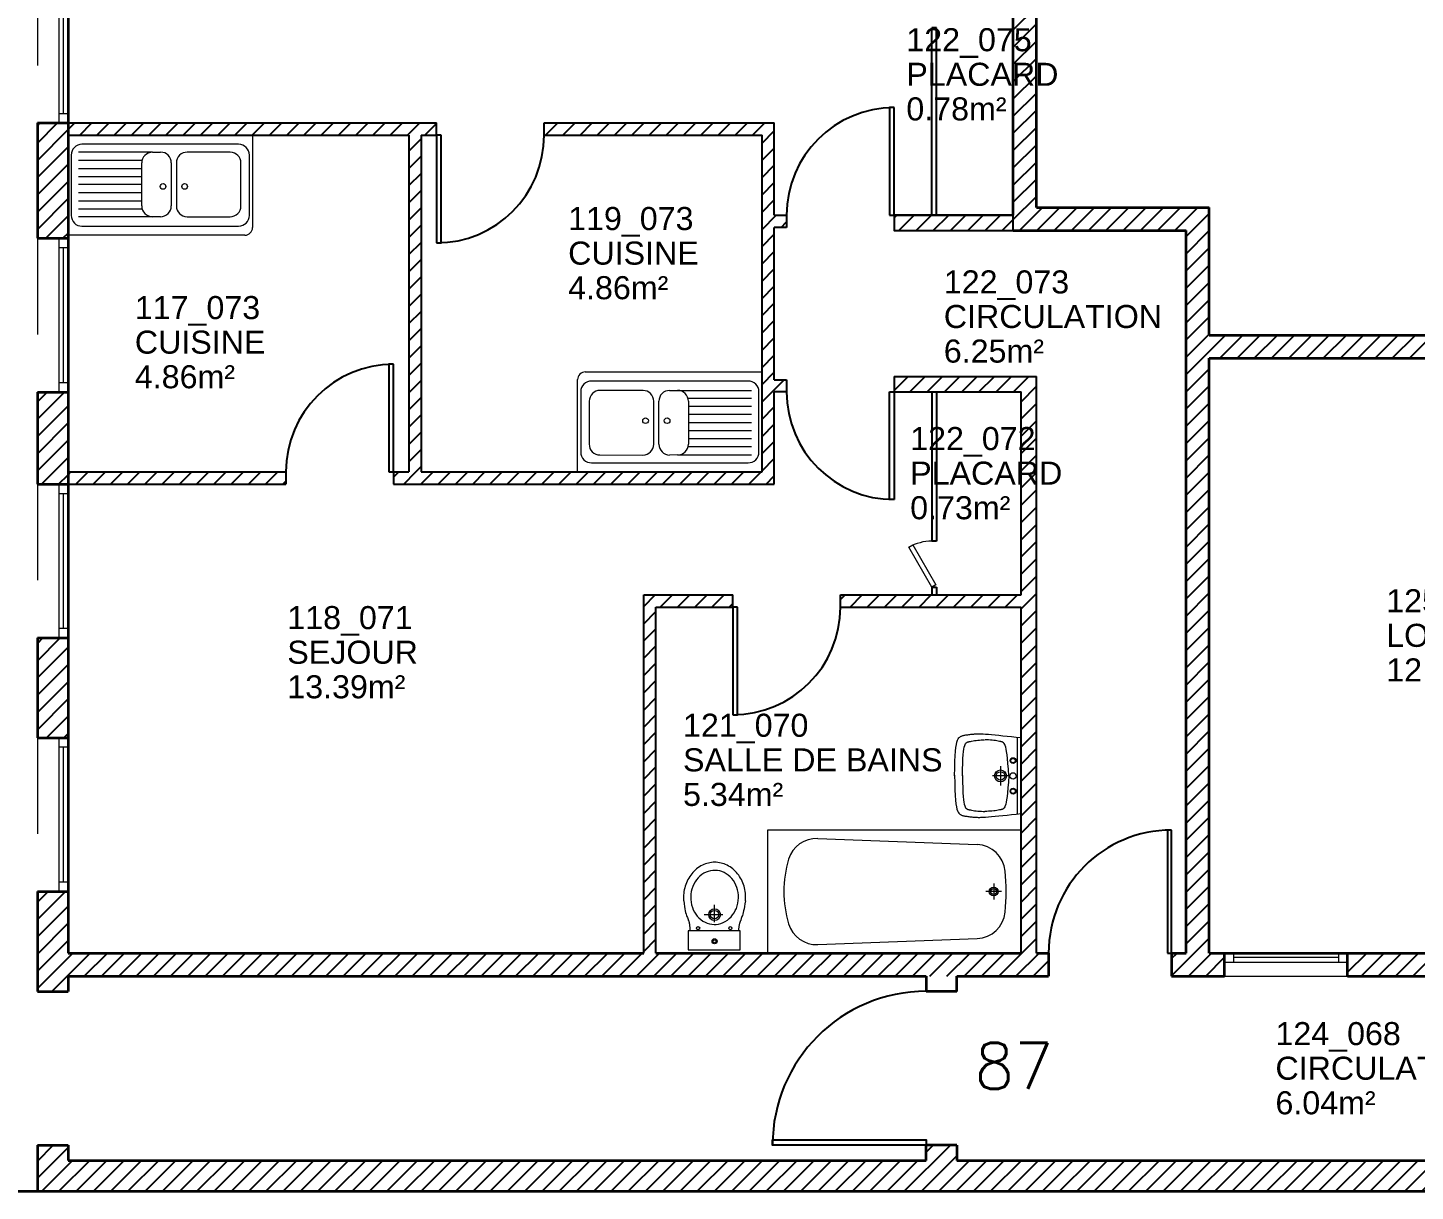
# Model space of a CAD drawing. Header units: metres. Extents: x -8 to 247, y -4 to 148.
# Drawn here: x 115.43 to 124.46, y 67.7 to 75.27 of the extents above; entities that cross this region are included whole.
import ezdxf

# ---------------------------------------------------------------- set-up
doc = ezdxf.new("R2010")
doc.units = ezdxf.units.M
doc.header["$LTSCALE"] = 5
for name, pattern in [('CACHÉ', [0.25, 0.125, -0.125]), ('CONTINU', [0]), ('DISCONTINU', [0.75, 0.5, -0.25])]:
    doc.linetypes.add(name, pattern=pattern)
doc.layers.get('0').update_dxf_attribs({"lineweight": 0})
for name, color, linetype, lineweight in [('006 porte à batteuse', 7, 'Continuous', 0), ('007 Fenêtres', 4, 'Continuous', 0), ('800 Espace-vert', 8, 'Continuous', 5), ('A_chass', 4, 'Continuous', 20), ('A_MURS_STRU', 7, 'Continuous', 35), ('A_SANI', 5, 'Continuous', 20)]:
    doc.layers.add(name, color=color, linetype=linetype, lineweight=lineweight)
for name, color, linetype in [('A_Etiqu_Local', 7, 'Continuous'), ('A_HACH_CLOIS', 7, 'CONTINU'), ('A_MUR_CLOI', 7, 'Continuous'), ('A_MURS_CLOI', 7, 'Continuous'), ('A_PORT', 7, 'Continuous'), ('N° des locaux', 7, 'Continuous')]:
    doc.layers.add(name, color=color, linetype=linetype)
doc.styles.add('Attribut', font='arial.ttf')
doc.styles.add('ROMANS', font='ROMANS')

# ---------------------------------------------------------------- blocks, each defined once
blk = doc.blocks.new('A_Etiqu_Local')
at = {"style": 'Attribut', "flags": 1}
for tag, p in [('CODE_HOPITAL', (-0.4463, 1.632)), ('CODE_SITE', (-0.4463, 1.407)), ('CODE_BATIMENT', (-0.4463, 1.182)), ('CODE_SECTEUR', (-0.4463, 0.957)), ('CODE_ETAGE', (-0.4463, 0.732)), ('NOM_NORMALISE', (-0.4463, -0.843)), ('SECTEUR_ACTIVITE', (-0.4463, -1.068)), ('SOUS_SECTEUR_ACTIVITE', (-0.4463, -1.293)), ('VOLUME', (-0.4463, -1.518)), ('SERVICE', (-0.4463, -1.743)), ('CODE_UG', (-0.4463, -1.968)), ('CODE_UA', (-0.4463, -2.193)), ('CODE_POLE', (-0.4463, -2.418)), ('OCCUPANT_EXTERNE', (-0.4463, -2.643)), ('DISPONIBILITE', (-0.4463, -2.868)), ('ACCES_HANDICAPES', (-0.4463, -3.093)), ('NATURE_SOL', (-0.4463, -3.318)), ('RISQUE_LABORATOIRE', (-0.4463, -3.543)), ('AMIANTE', (-0.4463, -3.768))]:
    blk.add_attdef(tag, p, '', height=0.15, dxfattribs=at)
at = {"layer": 'A_Etiqu_Local', "style": 'Attribut'}
for tag, p in [('CODE_PIECE', (-0.4463, 0.282)), ('NOM_USAGE', (-0.4463, 0.057)), ('SURFACE', (-0.4463, -0.168))]:
    blk.add_attdef(tag, p, '', height=0.15, dxfattribs=at)

msp = doc.modelspace()

# ---------------------------------------------------------------- hatches: boundary and pattern name
at = {"layer": 'A_HACH_CLOIS'}
h = msp.add_hatch(dxfattribs=at)
h.set_pattern_fill('ANSI31', color=8, scale=0.025, style=0)
h.paths.add_polyline_path([(115.4912, 68.9995), (115.6912, 68.9995), (115.6912, 69.6499), (115.4912, 69.6499)])
h.paths.add_polyline_path([(115.4912, 70.6499), (115.6912, 70.6499), (115.6912, 71.2999), (115.4912, 71.2999)])
h.paths.add_polyline_path([(115.4912, 72.2999), (115.6912, 72.2999), (115.6912, 72.8995), (115.4912, 72.8995)])
h.paths.add_polyline_path([(115.4912, 73.8995), (115.6912, 73.8995), (115.6912, 74.6498), (115.4912, 74.6498)])
h.paths.add_polyline_path([(115.4912, 75.6498), (115.6912, 75.6498), (115.6912, 76.6494), (115.4912, 76.6494)])
h.paths.add_polyline_path([(115.4912, 77.6494), (115.6912, 77.6494), (115.6912, 77.9496), (115.4912, 77.9496)])
h = msp.add_hatch(dxfattribs=at)
h.set_pattern_fill('ANSI31', color=8, scale=0.025, style=0)
h.paths.add_polyline_path([(123.1162, 73.1195), (122.9662, 73.1195), (122.9662, 73.9498), (123.1162, 73.9498)])
h.paths.add_polyline_path([(121.8412, 73.9498), (123.1162, 73.9498), (123.1162, 74.0998), (121.8412, 74.0998)])
h.paths.add_polyline_path([(121.8412, 77.9495), (121.9912, 77.9495), (121.9912, 74.0998), (121.8412, 74.0998)])
h = msp.add_hatch(dxfattribs=at)
h.set_pattern_fill('ANSI31', color=8, scale=0.025, style=0)
h.paths.add_polyline_path([(115.6912, 74.6498), (118.0887, 74.6498), (118.0887, 74.5698), (115.6912, 74.5698)])
h.paths.add_polyline_path([(117.9087, 74.5698), (117.9887, 74.5698), (117.9887, 72.3799), (117.9087, 72.3799)])
h.paths.add_polyline_path([(118.7887, 74.5698), (120.2862, 74.5698), (120.2862, 74.6498), (118.7887, 74.6498)])
h.paths.add_polyline_path([(120.2062, 74.5698), (120.2862, 74.5698), (120.2862, 72.2999), (120.2062, 72.2999)])
h.paths.add_polyline_path([(120.3662, 73.9698), (120.2862, 73.9698), (120.2862, 74.0498), (120.3662, 74.0498)])
h.paths.add_polyline_path([(120.3662, 72.8998), (120.2862, 72.8998), (120.2862, 72.9798), (120.3662, 72.9798)])
h = msp.add_hatch(dxfattribs=at)
h.set_pattern_fill('ANSI31', color=8, scale=0.025, style=0)
h.paths.add_polyline_path([(121.0662, 73.9498), (121.8412, 73.9498), (121.8412, 74.0498), (121.0662, 74.0498)])
h = msp.add_hatch(dxfattribs=at)
h.set_pattern_fill('ANSI31', color=8, scale=0.025, style=0)
h.paths.add_polyline_path([(126.3112, 72.9345), (126.5112, 72.9345), (126.5112, 73.1195), (126.3112, 73.1195)])
h.paths.add_polyline_path([(123.1162, 73.1195), (126.5112, 73.1195), (126.5112, 73.2695), (123.1162, 73.2695)])
h = msp.add_hatch(dxfattribs=at)
h.set_pattern_fill('ANSI31', color=8, scale=0.025, style=0)
h.paths.add_polyline_path([(123.1162, 73.1195), (122.9662, 73.1195), (122.9662, 69.2495), (123.1162, 69.2495)])
h.paths.add_polyline_path([(123.2162, 69.0995), (122.8706, 69.0995), (122.8706, 69.2495), (123.2162, 69.2495)])
h = msp.add_hatch(dxfattribs=at)
h.set_pattern_fill('ANSI31', color=8, scale=0.025, style=0)
h.paths.add_polyline_path([(121.0662, 72.8998), (121.0662, 72.9998), (121.9912, 72.9998), (121.9912, 69.2495), (121.8912, 69.2495), (121.8912, 71.4995), (120.7163, 71.4995), (120.7163, 71.5795), (121.8912, 71.5795), (121.8912, 72.8998)])
h = msp.add_hatch(dxfattribs=at)
h.set_pattern_fill('ANSI31', color=8, scale=0.025, style=0)
h.paths.add_polyline_path([(115.6912, 72.2999), (117.1087, 72.2999), (117.1087, 72.3799), (115.6912, 72.3799)])
h = msp.add_hatch(dxfattribs=at)
h.set_pattern_fill('ANSI31', color=8, scale=0.025, style=0)
h.paths.add_polyline_path([(120.2062, 72.3799), (117.8087, 72.3799), (117.8087, 72.2999), (120.2062, 72.2999)])
h = msp.add_hatch(dxfattribs=at)
h.set_pattern_fill('ANSI31', color=8, scale=0.025, style=0)
h.paths.add_polyline_path([(126.5112, 69.2495), (126.3112, 69.2495), (126.3112, 71.7995), (126.5112, 71.7995)])
h.paths.add_polyline_path([(124.0162, 69.2495), (126.5112, 69.2495), (126.5112, 69.0995), (124.0162, 69.0995)])
h = msp.add_hatch(dxfattribs=at)
h.set_pattern_fill('ANSI31', color=8, scale=0.025, style=0)
h.paths.add_polyline_path([(119.4362, 69.2531), (119.5162, 69.2531), (119.5162, 71.4995), (120.0163, 71.4995), (120.0163, 71.5795), (119.4362, 71.5795)])
h = msp.add_hatch(dxfattribs=at)
h.set_pattern_fill('ANSI31', color=8, scale=0.025, style=0)
h.paths.add_polyline_path([(115.6912, 69.0995), (122.0706, 69.0995), (122.0706, 69.2495), (115.6912, 69.2495)])
h = msp.add_hatch(dxfattribs=at)
h.set_pattern_fill('ANSI31', color=8, scale=0.025, style=0)
h.paths.add_polyline_path([(115.4912, 67.9995), (115.4912, 67.6995), (126.5112, 67.6995), (126.5112, 67.8995), (121.4746, 67.8995), (121.4746, 68.0002), (121.2746, 68.0002), (121.2746, 67.8995), (115.6912, 67.8995), (115.6912, 67.9995)])

# ---------------------------------------------------------------- linework, layer by layer
at = {"layer": '006 porte à batteuse', "color": 8, "linetype": 'Continuous'}
for p, q in [((121.1617, 71.8893), (121.1876, 71.9043)), ((121.3117, 71.6295), (121.1617, 71.8893)), ((121.1876, 71.9043), (121.3376, 71.6445)), ((121.3376, 71.6445), (121.3117, 71.6295))]:
    msp.add_line(p, q, dxfattribs=at)
msp.add_arc((121.3117, 71.6295), 0.3, 90, 119.99999, dxfattribs=at)
at = {"layer": '007 Fenêtres', "color": 8, "linetype": 'CACHÉ'}
for p, q in [((115.4912, 75.6498), (115.4912, 74.6498)), ((115.4912, 73.8995), (115.4912, 72.8995)), ((115.4912, 72.2999), (115.4912, 71.2999)), ((115.4912, 70.6499), (115.4912, 69.6499))]:
    msp.add_line(p, q, dxfattribs=at)
at = {"layer": '007 Fenêtres', "color": 8, "linetype": 'DISCONTINU'}
msp.add_line((123.2162, 69.0995), (124.0162, 69.0995), dxfattribs=at)
at = {"layer": '800 Espace-vert', "color": 8, "linetype": 'Continuous'}
msp.add_line((126.5112, 67.6995), (109.8008, 67.6995), dxfattribs=at)
at = {"layer": 'A_chass', "color": 8, "linetype": 'CACHÉ'}
for p, q in [((115.4912, 75.6498), (115.4912, 74.6498)), ((115.4912, 73.8995), (115.4912, 72.8995)), ((115.4912, 72.2999), (115.4912, 71.2999)), ((115.4912, 70.6499), (115.4912, 69.6499))]:
    msp.add_line(p, q, dxfattribs=at)
at = {"layer": 'A_chass', "color": 8, "linetype": 'Continuous'}
for p, q in [((115.6312, 75.6498), (115.6312, 74.6498)), ((115.6612, 74.7098), (115.6612, 75.5898)), ((115.6312, 73.8995), (115.6312, 72.8995)), ((115.6612, 72.9595), (115.6612, 73.8395)), ((115.6312, 72.2999), (115.6312, 71.2999)), ((115.6612, 71.3599), (115.6612, 72.2399)), ((115.6312, 70.6499), (115.6312, 69.6499)), ((115.6612, 69.7099), (115.6612, 70.5899)), ((124.0162, 69.2495), (123.2162, 69.2495)), ((123.2162, 69.2495), (123.2162, 69.1895)), ((123.2762, 69.1895), (123.2762, 69.2495)), ((123.9562, 69.2495), (123.9562, 69.1895)), ((124.0162, 69.1895), (124.0162, 69.2495)), ((123.2162, 69.1895), (124.0162, 69.1895)), ((123.9562, 69.2195), (123.2762, 69.2195))]:
    msp.add_line(p, q, dxfattribs=at)
for points in [[(115.6312, 74.6498), (115.6912, 74.6498), (115.6912, 75.6498)], [(115.6912, 74.7098), (115.6312, 74.7098)], [(115.6912, 73.8995), (115.6312, 73.8995)], [(115.6312, 72.8995), (115.6912, 72.8995), (115.6912, 73.8995)], [(115.6312, 73.8395), (115.6912, 73.8395)], [(115.6912, 72.9595), (115.6312, 72.9595)], [(115.6912, 72.2999), (115.6312, 72.2999)], [(115.6312, 71.2999), (115.6912, 71.2999), (115.6912, 72.2999)], [(115.6312, 72.2399), (115.6912, 72.2399)], [(115.6912, 71.3599), (115.6312, 71.3599)], [(115.6912, 70.6499), (115.6312, 70.6499)], [(115.6312, 69.6499), (115.6912, 69.6499), (115.6912, 70.6499)], [(115.6312, 70.5899), (115.6912, 70.5899)], [(115.6912, 69.7099), (115.6312, 69.7099)]]:
    msp.add_lwpolyline(points, dxfattribs=at)
at = {"layer": 'A_MUR_CLOI', "color": 8, "linetype": 'Continuous'}
for p, q in [((115.6912, 74.6498), (115.6912, 75.6498)), ((121.3117, 74.0498), (121.3117, 75.2695)), ((121.3417, 75.2695), (121.3117, 75.2695)), ((121.3417, 74.0498), (121.3417, 75.2695)), ((115.6912, 74.6498), (118.0887, 74.6498)), ((115.6912, 74.5698), (117.9087, 74.5698)), ((117.9087, 74.5698), (117.9087, 72.3799)), ((117.9887, 74.5698), (118.0887, 74.5698)), ((117.9887, 74.5698), (117.9887, 72.3799)), ((118.0887, 74.5698), (118.0887, 74.6498)), ((118.7887, 74.5698), (118.7887, 74.6498)), ((118.7887, 74.6498), (120.2862, 74.6498)), ((118.7887, 74.5698), (120.2062, 74.5698)), ((120.2062, 72.3799), (120.2062, 74.5698)), ((120.2862, 74.0498), (120.2862, 74.6498)), ((120.2862, 74.0498), (120.3662, 74.0498)), ((120.3662, 74.0498), (120.3662, 73.9698)), ((121.0662, 74.0498), (121.0662, 73.9498)), ((121.0662, 74.0498), (121.8412, 74.0498)), ((120.3662, 73.9698), (120.2862, 73.9698)), ((120.2862, 72.9798), (120.2862, 73.9698)), ((121.0662, 73.9498), (121.8412, 73.9498)), ((115.6912, 72.8995), (115.6912, 73.8995)), ((120.2862, 72.9798), (120.3662, 72.9798)), ((120.3662, 72.9798), (120.3662, 72.8998)), ((121.0662, 72.9998), (121.0662, 72.8998)), ((121.0662, 72.9998), (121.9912, 72.9998)), ((121.9912, 69.2495), (121.9912, 72.9998)), ((120.2862, 72.2999), (120.2862, 72.8998)), ((120.3662, 72.8998), (120.2862, 72.8998)), ((121.0662, 72.8998), (121.8912, 72.8998)), ((121.3117, 72.8998), (121.3117, 71.9295)), ((121.3417, 72.8998), (121.3417, 71.9295)), ((121.8912, 71.5795), (121.8912, 72.8998)), ((115.6912, 72.3799), (117.1087, 72.3799)), ((117.1087, 72.3799), (117.1087, 72.2999)), ((117.8087, 72.3799), (117.8087, 72.2999)), ((117.8087, 72.3799), (117.9087, 72.3799)), ((117.9887, 72.3799), (120.2062, 72.3799)), ((115.6912, 71.2999), (115.6912, 72.2999)), ((115.6912, 72.2999), (117.1087, 72.2999)), ((117.8087, 72.2999), (120.2862, 72.2999)), ((121.3417, 71.9295), (121.3117, 71.9295)), ((121.3117, 71.6295), (121.3117, 71.5795)), ((121.3117, 71.6295), (121.3417, 71.6295)), ((121.3417, 71.6295), (121.3417, 71.5795)), ((119.4362, 69.2495), (119.4362, 71.5795)), ((119.4362, 71.5795), (120.0163, 71.5795)), ((119.5162, 69.2495), (119.5162, 71.4995)), ((119.5162, 71.4995), (120.0163, 71.4995)), ((120.0163, 71.4995), (120.0163, 71.5795)), ((120.7163, 71.4995), (120.7163, 71.5795)), ((120.7163, 71.5795), (121.8912, 71.5795)), ((120.7163, 71.4995), (121.8912, 71.4995)), ((121.8912, 69.2495), (121.8912, 71.4995)), ((115.6912, 69.6499), (115.6912, 70.6499))]:
    msp.add_line(p, q, dxfattribs=at)
at = {"layer": 'A_MURS_CLOI', "color": 8}
msp.add_lwpolyline([(121.8412, 74.0498), (121.0662, 74.0498), (121.0662, 73.9498), (121.8412, 73.9498)], close=True, dxfattribs=at)
at = {"layer": 'A_MURS_STRU', "color": 8, "linetype": 'Continuous'}
for p, q in [((115.6912, 77.9495), (115.6912, 69.2495)), ((121.9912, 74.0998), (121.9912, 77.9495)), ((121.8412, 74.0498), (121.8412, 75.6195)), ((115.4912, 74.6498), (115.4912, 73.8995)), ((115.4912, 74.6498), (115.6912, 74.6498)), ((121.9912, 74.0998), (123.1162, 74.0998)), ((123.1162, 73.2695), (123.1162, 74.0998)), ((121.8412, 73.9498), (122.9662, 73.9498)), ((122.9662, 69.2495), (122.9662, 73.9498)), ((115.4912, 73.8995), (115.6912, 73.8995)), ((123.1162, 73.2695), (126.5112, 73.2695)), ((123.1162, 69.2495), (123.1162, 73.1195)), ((123.1162, 73.1195), (126.3112, 73.1195)), ((115.4912, 72.8995), (115.6912, 72.8995)), ((115.4912, 72.8995), (115.4912, 72.2999)), ((115.4912, 72.2999), (115.6912, 72.2999)), ((115.4912, 71.2999), (115.6912, 71.2999)), ((115.4912, 71.2999), (115.4912, 70.6499)), ((115.4912, 70.6499), (115.6912, 70.6499)), ((115.4912, 69.6499), (115.4912, 68.9995)), ((115.4912, 69.6499), (115.6912, 69.6499)), ((115.6912, 69.2495), (119.4362, 69.2495)), ((119.5162, 69.2495), (121.8912, 69.2495)), ((121.9912, 69.2495), (122.0706, 69.2495)), ((122.0706, 69.2495), (122.0706, 69.0995)), ((122.8706, 69.2495), (122.9662, 69.2495)), ((122.8706, 69.2495), (122.8706, 69.0995)), ((123.1162, 69.2495), (126.3112, 69.2495)), ((123.2162, 69.0995), (123.2162, 69.2495)), ((124.0162, 69.0995), (124.0162, 69.2495)), ((115.6912, 69.0995), (121.2746, 69.0995)), ((115.6912, 69.0995), (115.6912, 68.9995)), ((121.2746, 69.0995), (121.2746, 68.9995)), ((121.4746, 69.0995), (122.0706, 69.0995)), ((121.4746, 68.9995), (121.4746, 69.0995)), ((122.8706, 69.0995), (123.2162, 69.0995)), ((124.0162, 69.0995), (126.5112, 69.0995)), ((115.4912, 68.9995), (115.6912, 68.9995)), ((121.4746, 68.9995), (121.2746, 68.9995)), ((115.4912, 67.9995), (115.4912, 67.6995)), ((115.4912, 67.9995), (115.6912, 67.9995)), ((115.6912, 67.9995), (115.6912, 67.8995)), ((121.2746, 67.8995), (121.2746, 68.0002)), ((121.4746, 68.0002), (121.2746, 68.0002)), ((121.4746, 68.0002), (121.4746, 67.8995)), ((115.6912, 67.8995), (121.2746, 67.8995)), ((121.4746, 67.8995), (126.5112, 67.8995)), ((115.4912, 67.6995), (126.5112, 67.6995))]:
    msp.add_line(p, q, dxfattribs=at)
at = {"layer": 'A_MURS_STRU', "color": 8}
msp.add_line((109.8008, 67.6995), (126.4628, 67.6995), dxfattribs=at)
at = {"layer": 'A_PORT', "color": 8, "linetype": 'Continuous'}
for p, q in [((121.0662, 74.7498), (121.0362, 74.7498)), ((121.0362, 74.7498), (121.0362, 74.0498)), ((121.0662, 74.0498), (121.0662, 74.7498)), ((118.0887, 74.5698), (118.0887, 73.8698)), ((118.1187, 74.5698), (118.0887, 74.5698)), ((118.1187, 73.8698), (118.1187, 74.5698)), ((121.0362, 74.0498), (121.0662, 74.0498)), ((118.0887, 73.8698), (118.1187, 73.8698)), ((117.8087, 73.0799), (117.7787, 73.0799)), ((117.7787, 73.0799), (117.7787, 72.3799)), ((117.8087, 72.3799), (117.8087, 73.0799)), ((121.0362, 72.1998), (121.0362, 72.8998)), ((121.0362, 72.8998), (121.0662, 72.8998)), ((121.0662, 72.8998), (121.0662, 72.1998)), ((117.7787, 72.3799), (117.8087, 72.3799)), ((121.0662, 72.1998), (121.0362, 72.1998)), ((120.0163, 71.4995), (120.0163, 70.7995)), ((120.0463, 71.4995), (120.0163, 71.4995)), ((120.0463, 70.7995), (120.0463, 71.4995)), ((120.0163, 70.7995), (120.0463, 70.7995)), ((122.8706, 70.0494), (122.844, 70.0494)), ((122.844, 70.0494), (122.844, 69.2495)), ((122.8706, 69.2495), (122.8706, 70.0494)), ((122.844, 69.2495), (122.8706, 69.2495))]:
    msp.add_line(p, q, dxfattribs=at)
msp.add_lwpolyline([(121.2746, 68.0002), (120.2747, 68.0002), (120.2747, 68.0335), (121.2746, 68.0335)], close=True, dxfattribs=at)
for centre, radius, start, end in [((121.0662, 74.0498), 0.7, 90, 180), ((118.0887, 74.5698), 0.7, 270, 0), ((117.8087, 72.3799), 0.7, 90, 180), ((121.0662, 72.8998), 0.7, 180, 270), ((120.0163, 71.4995), 0.7, 270, 0), ((122.8706, 69.2495), 0.8, 90.00001, 180), ((121.2746, 68.0002), 1, 90, 179.99999)]:
    msp.add_arc(centre, radius, start, end, dxfattribs=at)
at = {"layer": 'A_SANI', "color": 8, "linetype": 'Continuous'}
for p, q in [((116.8912, 74.5698), (116.8912, 73.9698)), ((116.8006, 74.511), (115.7814, 74.511)), ((115.7114, 74.441), (115.7115, 74.0486)), ((116.2401, 74.4596), (115.7594, 74.4596)), ((115.7594, 74.407), (116.1724, 74.407)), ((116.1705, 74.1098), (116.1705, 74.3898)), ((116.2405, 74.4598), (116.2924, 74.4602)), ((116.3625, 74.3902), (116.3625, 74.1102)), ((116.3962, 74.3902), (116.3957, 74.1102)), ((116.7464, 74.4596), (116.4663, 74.4601)), ((116.8157, 74.1094), (116.8162, 74.3895)), ((116.8706, 74.0486), (116.8706, 74.441)), ((115.7594, 74.3545), (116.1703, 74.3545)), ((115.7594, 74.302), (116.1704, 74.302)), ((116.1705, 74.2494), (115.7594, 74.2494)), ((115.7594, 74.1969), (116.1706, 74.1969)), ((115.7594, 74.1444), (116.1707, 74.1444)), ((115.7594, 74.0919), (116.1731, 74.0919)), ((116.2669, 74.0399), (115.7594, 74.0399)), ((116.2925, 74.0402), (116.2405, 74.0398)), ((116.4655, 74.0401), (116.7456, 74.0396)), ((115.7814, 73.9786), (116.8006, 73.9786)), ((116.8412, 73.9198), (115.6912, 73.9198)), ((119.0062, 72.3799), (119.0062, 72.9799)), ((119.0562, 73.0299), (120.2062, 73.0299)), ((120.116, 72.9711), (119.0969, 72.9711)), ((119.0269, 72.9011), (119.0269, 72.5087)), ((119.4319, 72.9095), (119.1519, 72.9101)), ((119.6049, 72.9094), (119.6569, 72.9099)), ((119.6305, 72.9098), (120.138, 72.9098)), ((120.138, 72.8578), (119.7243, 72.8578)), ((120.186, 72.5087), (120.186, 72.9011)), ((119.0817, 72.8402), (119.0812, 72.5602)), ((119.5012, 72.5594), (119.5018, 72.8394)), ((119.535, 72.5594), (119.5349, 72.8394)), ((120.138, 72.8053), (119.7267, 72.8053)), ((119.7269, 72.8399), (119.7269, 72.5599)), ((120.138, 72.7527), (119.7268, 72.7527)), ((119.7269, 72.7002), (120.138, 72.7002)), ((120.138, 72.6477), (119.727, 72.6477)), ((120.138, 72.5952), (119.7271, 72.5952)), ((120.138, 72.5426), (119.725, 72.5426)), ((119.0969, 72.4387), (120.116, 72.4387)), ((119.1511, 72.4901), (119.4311, 72.4896)), ((119.657, 72.4899), (119.605, 72.4894)), ((119.6573, 72.4901), (120.138, 72.4901)), ((121.4682, 70.5876), (121.4713, 70.6069)), ((121.4713, 70.6069), (121.4747, 70.622)), ((121.4747, 70.622), (121.4786, 70.6335)), ((121.4786, 70.6335), (121.4828, 70.6422)), ((121.4828, 70.6422), (121.4873, 70.6488)), ((121.4873, 70.6488), (121.4897, 70.6516)), ((121.4897, 70.6516), (121.4922, 70.654)), ((121.4922, 70.654), (121.4949, 70.6562)), ((121.4949, 70.6562), (121.4977, 70.6581)), ((121.4977, 70.6581), (121.5008, 70.6597)), ((121.5008, 70.6597), (121.5041, 70.6612)), ((121.5041, 70.6612), (121.5078, 70.6626)), ((121.5078, 70.6626), (121.5119, 70.6638)), ((121.5119, 70.6638), (121.5163, 70.6649)), ((121.5163, 70.6649), (121.5211, 70.666)), ((121.5211, 70.666), (121.5265, 70.667)), ((121.5265, 70.667), (121.5322, 70.668)), ((121.5322, 70.668), (121.5382, 70.669)), ((121.5382, 70.669), (121.5445, 70.6699)), ((121.5445, 70.6699), (121.551, 70.6708)), ((121.551, 70.6708), (121.5575, 70.6716)), ((121.5575, 70.6716), (121.5641, 70.6723)), ((121.5641, 70.6723), (121.5706, 70.673)), ((121.5706, 70.673), (121.577, 70.6736)), ((121.577, 70.6736), (121.5832, 70.6742)), ((121.5832, 70.6742), (121.5891, 70.6746)), ((121.5891, 70.6746), (121.5948, 70.675)), ((121.5948, 70.675), (121.6004, 70.6753)), ((121.6004, 70.6753), (121.606, 70.6755)), ((121.606, 70.6755), (121.6116, 70.6757)), ((121.6116, 70.6757), (121.6175, 70.6757)), ((121.6175, 70.6757), (121.6235, 70.6756)), ((121.6235, 70.6756), (121.6299, 70.6754)), ((121.6299, 70.6754), (121.6367, 70.6752)), ((121.6367, 70.6752), (121.644, 70.6748)), ((121.644, 70.6748), (121.6603, 70.6737)), ((121.6603, 70.6737), (121.6789, 70.6723)), ((121.6789, 70.6723), (121.6996, 70.6705)), ((121.6996, 70.6705), (121.7222, 70.6684)), ((121.7222, 70.6684), (121.7467, 70.666)), ((121.7467, 70.666), (121.7728, 70.6634)), ((121.7728, 70.6634), (121.8005, 70.6606)), ((121.8005, 70.6606), (121.8295, 70.6577)), ((121.8295, 70.6577), (121.8598, 70.6546)), ((121.8598, 70.6546), (121.8912, 70.6516)), ((121.8663, 70.6516), (121.8663, 70.1562)), ((121.8912, 70.6516), (121.8912, 70.1562)), ((121.4615, 70.4969), (121.4633, 70.5333)), ((121.4633, 70.5333), (121.4655, 70.5633)), ((121.4655, 70.5633), (121.4682, 70.5876)), ((121.4595, 70.4019), (121.4603, 70.4533)), ((121.4603, 70.4533), (121.4615, 70.4969)), ((121.7577, 70.4652), (121.7577, 70.3387)), ((121.4595, 70.4059), (121.4603, 70.3544)), ((121.4603, 70.3544), (121.4615, 70.3109)), ((121.8087, 70.4019), (121.7066, 70.4019)), ((121.4615, 70.3109), (121.4633, 70.2745)), ((121.4633, 70.2745), (121.4655, 70.2445)), ((121.4655, 70.2445), (121.4682, 70.2202)), ((121.4682, 70.2202), (121.4713, 70.2009)), ((121.4713, 70.2009), (121.4747, 70.1858)), ((121.4747, 70.1858), (121.4786, 70.1743)), ((121.4786, 70.1743), (121.4828, 70.1656)), ((121.4828, 70.1656), (121.4873, 70.1589)), ((121.4873, 70.1589), (121.4897, 70.1562)), ((121.4897, 70.1562), (121.4922, 70.1538)), ((121.4922, 70.1538), (121.4949, 70.1516)), ((121.4949, 70.1516), (121.4977, 70.1497)), ((121.4977, 70.1497), (121.5008, 70.148)), ((121.5008, 70.148), (121.5041, 70.1466)), ((121.5041, 70.1466), (121.5078, 70.1452)), ((121.5078, 70.1452), (121.5119, 70.144)), ((121.5119, 70.144), (121.5163, 70.1429)), ((121.7467, 70.1418), (121.7728, 70.1444)), ((121.7728, 70.1444), (121.8005, 70.1472)), ((121.8005, 70.1472), (121.8295, 70.1501)), ((121.8295, 70.1501), (121.8598, 70.1531)), ((121.8598, 70.1531), (121.8912, 70.1562)), ((121.5163, 70.1429), (121.5211, 70.1418)), ((121.5211, 70.1418), (121.5265, 70.1408)), ((121.5265, 70.1408), (121.5322, 70.1398)), ((121.5322, 70.1398), (121.5382, 70.1388)), ((121.5382, 70.1388), (121.5445, 70.1379)), ((121.5445, 70.1379), (121.551, 70.137)), ((121.551, 70.137), (121.5575, 70.1362)), ((121.5575, 70.1362), (121.5641, 70.1355)), ((121.5641, 70.1355), (121.5706, 70.1348)), ((121.5706, 70.1348), (121.577, 70.1342)), ((121.577, 70.1342), (121.5832, 70.1336)), ((121.5832, 70.1336), (121.5891, 70.1331)), ((121.5891, 70.1331), (121.5948, 70.1328)), ((121.5948, 70.1328), (121.6004, 70.1325)), ((121.6004, 70.1325), (121.606, 70.1323)), ((121.606, 70.1323), (121.6116, 70.1321)), ((121.6116, 70.1321), (121.6175, 70.1321)), ((121.6175, 70.1321), (121.6235, 70.1322)), ((121.6235, 70.1322), (121.6299, 70.1324)), ((121.6299, 70.1324), (121.6367, 70.1326)), ((121.6367, 70.1326), (121.644, 70.133)), ((121.644, 70.133), (121.6603, 70.1341)), ((121.6603, 70.1341), (121.6789, 70.1355)), ((121.6789, 70.1355), (121.6996, 70.1373)), ((121.6996, 70.1373), (121.7222, 70.1394)), ((121.7222, 70.1394), (121.7467, 70.1418)), ((120.2412, 70.0495), (120.2412, 69.2495)), ((121.8912, 70.0495), (120.2412, 70.0495)), ((120.5685, 69.9946), (121.6061, 69.955)), ((121.8912, 69.2495), (121.8912, 70.0495)), ((121.7134, 69.7012), (121.7134, 69.5975)), ((121.7653, 69.6494), (121.6615, 69.6494)), ((119.6972, 69.5893), (119.6989, 69.5699)), ((119.6989, 69.5699), (119.701, 69.5527)), ((119.701, 69.5527), (119.7034, 69.5376)), ((119.7034, 69.5376), (119.7061, 69.5242)), ((119.7061, 69.5242), (119.7089, 69.5126)), ((119.7089, 69.5126), (119.7118, 69.5025)), ((119.8974, 69.4501), (119.8974, 69.5624)), ((120.0833, 69.5126), (120.0807, 69.5025)), ((120.0861, 69.5242), (120.0833, 69.5126)), ((120.0889, 69.5376), (120.0861, 69.5242)), ((120.0917, 69.5527), (120.0889, 69.5376)), ((120.0946, 69.5699), (120.0917, 69.5527)), ((120.0976, 69.5893), (120.0946, 69.5699)), ((119.7118, 69.5025), (119.7147, 69.4937)), ((119.7147, 69.4937), (119.7176, 69.4861)), ((119.7176, 69.4861), (119.7202, 69.4795)), ((119.7202, 69.4795), (119.7227, 69.4737)), ((119.7227, 69.4737), (119.7238, 69.4711)), ((119.7238, 69.4711), (119.7248, 69.4687)), ((119.7248, 69.4687), (119.7257, 69.4663)), ((119.7257, 69.4663), (119.7266, 69.4641)), ((119.7266, 69.4641), (119.7274, 69.462)), ((119.7274, 69.462), (119.7282, 69.4599)), ((119.7282, 69.4599), (119.7289, 69.4578)), ((119.7289, 69.4578), (119.7296, 69.4558)), ((119.7296, 69.4558), (119.7302, 69.4537)), ((119.7302, 69.4537), (119.7307, 69.4517)), ((119.7307, 69.4517), (119.7313, 69.4495)), ((119.7313, 69.4495), (119.7318, 69.4473)), ((119.7318, 69.4473), (119.7322, 69.4451)), ((119.7322, 69.4451), (119.7327, 69.4429)), ((119.7327, 69.4429), (119.7331, 69.4406)), ((119.7331, 69.4406), (119.7334, 69.4383)), ((119.7334, 69.4383), (119.7338, 69.436)), ((119.7338, 69.436), (119.7341, 69.4338)), ((119.7341, 69.4338), (119.7344, 69.4315)), ((119.7344, 69.4315), (119.7346, 69.4292)), ((119.7346, 69.4292), (119.7351, 69.4248)), ((119.7351, 69.4248), (119.7354, 69.4205)), ((119.829, 69.499), (119.9511, 69.499)), ((120.056, 69.4248), (120.0553, 69.4205)), ((120.0569, 69.4292), (120.056, 69.4248)), ((120.0574, 69.4315), (120.0569, 69.4292)), ((120.0579, 69.4338), (120.0574, 69.4315)), ((120.0585, 69.436), (120.0579, 69.4338)), ((120.0592, 69.4383), (120.0585, 69.436)), ((120.0598, 69.4406), (120.0592, 69.4383)), ((120.0605, 69.4429), (120.0598, 69.4406)), ((120.0612, 69.4451), (120.0605, 69.4429)), ((120.0619, 69.4473), (120.0612, 69.4451)), ((120.0627, 69.4495), (120.0619, 69.4473)), ((120.0634, 69.4517), (120.0627, 69.4495)), ((120.0641, 69.4537), (120.0634, 69.4517)), ((120.0649, 69.4558), (120.0641, 69.4537)), ((120.0656, 69.4578), (120.0649, 69.4558)), ((120.0664, 69.4599), (120.0656, 69.4578)), ((120.0672, 69.462), (120.0664, 69.4599)), ((120.068, 69.4641), (120.0672, 69.462)), ((120.0688, 69.4663), (120.068, 69.4641)), ((120.0697, 69.4687), (120.0688, 69.4663)), ((120.0706, 69.4711), (120.0697, 69.4687)), ((120.0715, 69.4737), (120.0706, 69.4711)), ((120.0736, 69.4795), (120.0715, 69.4737)), ((120.0758, 69.4861), (120.0736, 69.4795)), ((120.0782, 69.4937), (120.0758, 69.4861)), ((120.0807, 69.5025), (120.0782, 69.4937)), ((119.7265, 69.394), (119.7265, 69.2695)), ((120.0634, 69.394), (119.7265, 69.394)), ((119.7354, 69.4205), (119.7357, 69.4164)), ((119.7357, 69.4164), (119.7359, 69.4123)), ((119.7359, 69.4123), (119.736, 69.4085)), ((119.736, 69.4085), (119.7361, 69.4047)), ((119.7361, 69.4047), (119.7362, 69.4012)), ((119.7362, 69.4012), (119.7362, 69.3978)), ((119.7362, 69.3978), (119.7362, 69.3946)), ((119.7362, 69.3946), (119.7362, 69.3915)), ((120.0537, 69.402), (120.0536, 69.399)), ((120.0536, 69.399), (120.0536, 69.3963)), ((120.0536, 69.3963), (120.0536, 69.394)), ((120.0538, 69.4053), (120.0537, 69.402)), ((120.054, 69.4088), (120.0538, 69.4053)), ((120.0543, 69.4125), (120.054, 69.4088)), ((120.0547, 69.4164), (120.0543, 69.4125)), ((120.0553, 69.4205), (120.0547, 69.4164)), ((120.0634, 69.2695), (120.0634, 69.394)), ((120.5685, 69.3041), (121.6061, 69.3438)), ((119.7265, 69.2695), (120.0634, 69.2695)), ((120.2412, 69.2495), (121.8912, 69.2495))]:
    msp.add_line(p, q, dxfattribs=at)
for points in [[(121.5103, 70.4017), (121.5107, 70.4456), (121.5116, 70.4829), (121.5129, 70.514), (121.5146, 70.5396), (121.5167, 70.5603), (121.5191, 70.5768), (121.5217, 70.5895), (121.5247, 70.5992), (121.5278, 70.6065), (121.5311, 70.6119), (121.5311, 70.6119), (121.5328, 70.6141), (121.5346, 70.616), (121.5365, 70.6177), (121.5384, 70.6192), (121.5405, 70.6204), (121.5428, 70.6216), (121.5453, 70.6226), (121.548, 70.6235), (121.5509, 70.6243), (121.5542, 70.6251), (121.5542, 70.6251), (121.5615, 70.6267), (121.5698, 70.6282), (121.5791, 70.6297), (121.589, 70.6311), (121.5995, 70.6324), (121.6104, 70.6336), (121.6215, 70.6346), (121.6326, 70.6354), (121.6437, 70.636), (121.6545, 70.6364)], [(121.8124, 70.4017), (121.8094, 70.4456), (121.8065, 70.4829), (121.8036, 70.514), (121.8007, 70.5396), (121.7977, 70.5603), (121.7948, 70.5768), (121.7917, 70.5895), (121.7886, 70.5992), (121.7854, 70.6065), (121.7821, 70.6119), (121.7821, 70.6119), (121.7804, 70.6141), (121.7786, 70.616), (121.7768, 70.6177), (121.7748, 70.6192), (121.7727, 70.6204), (121.7704, 70.6216), (121.7679, 70.6226), (121.7652, 70.6235), (121.7623, 70.6243), (121.7591, 70.6251), (121.7591, 70.6251), (121.7517, 70.6267), (121.7434, 70.6282), (121.7342, 70.6297), (121.7242, 70.6311), (121.7137, 70.6324), (121.7028, 70.6336), (121.6917, 70.6346), (121.6806, 70.6354), (121.6695, 70.636), (121.6588, 70.6364)], [(121.5103, 70.405), (121.5107, 70.3611), (121.5116, 70.3238), (121.5129, 70.2927), (121.5146, 70.2671), (121.5167, 70.2464), (121.5191, 70.23), (121.5217, 70.2172), (121.5247, 70.2075), (121.5278, 70.2002), (121.5311, 70.1948), (121.5311, 70.1948), (121.5328, 70.1926), (121.5346, 70.1907), (121.5365, 70.189), (121.5384, 70.1876), (121.5405, 70.1863), (121.5428, 70.1852), (121.5453, 70.1842), (121.548, 70.1833), (121.5509, 70.1824), (121.5542, 70.1816), (121.5542, 70.1816), (121.5615, 70.18), (121.5698, 70.1785), (121.5791, 70.177), (121.5891, 70.1756), (121.5998, 70.1743), (121.6109, 70.1731), (121.6222, 70.1721), (121.6338, 70.1713), (121.6453, 70.1707), (121.6566, 70.1703)], [(121.8124, 70.405), (121.8094, 70.3611), (121.8065, 70.3238), (121.8036, 70.2927), (121.8007, 70.2671), (121.7977, 70.2464), (121.7948, 70.23), (121.7917, 70.2172), (121.7886, 70.2075), (121.7854, 70.2002), (121.7821, 70.1948), (121.7821, 70.1948), (121.7804, 70.1926), (121.7786, 70.1907), (121.7768, 70.189), (121.7748, 70.1876), (121.7727, 70.1863), (121.7704, 70.1852), (121.7679, 70.1842), (121.7652, 70.1833), (121.7623, 70.1824), (121.7591, 70.1816), (121.7591, 70.1816), (121.7517, 70.18), (121.7434, 70.1785), (121.7341, 70.177), (121.7241, 70.1756), (121.7134, 70.1743), (121.7024, 70.1731), (121.691, 70.1721), (121.6795, 70.1713), (121.6679, 70.1707), (121.6566, 70.1703)]]:
    msp.add_lwpolyline(points, dxfattribs=at)
for centre, radius in [((116.309, 74.2369), 0.0185), ((116.4494, 74.2368), 0.0185), ((119.4481, 72.7129), 0.0185), ((119.5884, 72.7128), 0.0185), ((121.8392, 70.5014), 0.0189), ((121.8392, 70.5014), 0.0144), ((121.7577, 70.4019), 0.0387), ((121.7577, 70.4019), 0.0274), ((121.8392, 70.4019), 0.0204), ((121.8392, 70.3024), 0.0189), ((121.8392, 70.3024), 0.0144), ((121.7134, 69.6494), 0.0285), ((121.7134, 69.6494), 0.019), ((119.8974, 69.499), 0.0383), ((119.8974, 69.499), 0.0276), ((119.79, 69.4111), 0.0105), ((119.9999, 69.4111), 0.0105), ((119.8974, 69.3256), 0.0166), ((119.8974, 69.3256), 0.00963), ((119.8974, 69.3256), 0.000007)]:
    msp.add_circle(centre, radius, dxfattribs=at)
for centre, radius, start, end in [((115.7814, 74.441), 0.07, 89.99996, 180.00004), ((116.8006, 74.441), 0.07, 0.00118, 90.00127), ((116.2405, 74.3898), 0.07, 90.01129, 180.01), ((116.2925, 74.3902), 0.07, 0.0157, 90.0154), ((116.4662, 74.3901), 0.07, 89.88353, 179.88322), ((116.7462, 74.3896), 0.07, 359.8901, 89.88882), ((115.7815, 74.0486), 0.07, 179.9975, 269.99759), ((116.2405, 74.1098), 0.07, 180.01697, 270.01823), ((116.2925, 74.1102), 0.07, 270.0097, 0.01076), ((116.4657, 74.1101), 0.07, 179.89223, 269.89329), ((116.7457, 74.1096), 0.07, 269.8819, 359.88316), ((116.8006, 74.0486), 0.07, 269.99842, 359.99831), ((116.8412, 73.9698), 0.05, 269.99938, 359.99947), ((119.0562, 72.9799), 0.05, 90.00053, 180.00062), ((119.0969, 72.9011), 0.07, 89.99801, 179.9979), ((120.116, 72.9011), 0.07, 359.9975, 89.99759), ((119.1517, 72.8401), 0.07, 89.88231, 179.88357), ((119.4318, 72.8395), 0.07, 359.89223, 89.89329), ((119.6049, 72.8394), 0.07, 90.01011, 180.01117), ((119.6569, 72.8399), 0.07, 0.01697, 90.01823), ((119.0969, 72.5087), 0.07, 180.00159, 270.00168), ((119.1512, 72.5601), 0.07, 179.8901, 269.88882), ((119.4312, 72.5596), 0.07, 269.88393, 359.88363), ((119.605, 72.5594), 0.07, 180.01611, 270.01581), ((119.657, 72.5599), 0.07, 270.01129, 0.01), ((120.116, 72.5087), 0.07, 269.99955, 359.99963), ((120.5612, 69.8048), 0.19, 87.81139, 163.18472), ((121.5989, 69.7651), 0.19, 5.28792, 87.81134), ((119.9119, 69.6332), 0.2098, 116.51896, 141.02157), ((119.8984, 69.6602), 0.1796, 89.99975, 116.51826), ((119.8982, 69.6494), 0.1377, 63.69002, 113.96131), ((119.8984, 69.6611), 0.1787, 63.37703, 90.00001), ((119.8858, 69.6359), 0.2069, 38.66238, 63.37704), ((121.0755, 69.6494), 0.7272, 163.18472, 196.81526), ((120.3482, 69.6494), 1.446, 354.71205, 5.28792), ((119.9314, 69.6174), 0.2348, 141.02128, 163.30031), ((119.9197, 69.6185), 0.1761, 137.35982, 158.71746), ((119.9064, 69.6308), 0.1581, 113.93857, 137.36079), ((119.8891, 69.6311), 0.1581, 40.26793, 63.69014), ((119.8754, 69.6195), 0.1761, 18.91066, 40.2683), ((119.8662, 69.6202), 0.232, 16.22047, 38.6625), ((119.9554, 69.6102), 0.26, 163.30074, 184.46343), ((119.9407, 69.6104), 0.1986, 158.7184, 198.93095), ((119.854, 69.6122), 0.1986, 338.7184, 18.89699), ((119.8397, 69.6125), 0.2596, 355.01967, 16.22076), ((119.9194, 69.6031), 0.1761, 198.91066, 220.2683), ((119.875, 69.604), 0.1761, 317.35982, 338.71746), ((121.5989, 69.5336), 0.19, 272.18867, 354.71205), ((119.9056, 69.5914), 0.1581, 220.26738, 243.68959), ((119.8966, 69.5731), 0.1377, 243.69025, 293.92735), ((119.8883, 69.5918), 0.1581, 293.93857, 317.36079), ((120.5612, 69.494), 0.19, 196.81526, 272.18861)]:
    msp.add_arc(centre, radius, start, end, dxfattribs=at)

# ---------------------------------------------------------------- block references
at = {"layer": 'A_Etiqu_Local', "color": 8}
ref = msp.add_blockref('A_Etiqu_Local', (121.5914, 74.8346), dxfattribs=at)
ref.add_attrib('CODE_PIECE', '122_075', (121.1451, 75.1166), dxfattribs={"height": 0.15, "style": 'Attribut'})
ref.add_attrib('NOM_USAGE', 'PLACARD', (121.1451, 74.8916), dxfattribs={"height": 0.15, "style": 'Attribut'})
ref.add_attrib('SURFACE', '0.78m²', (121.1451, 74.6666), dxfattribs={"height": 0.15, "style": 'Attribut'})
ref = msp.add_blockref('A_Etiqu_Local', (119.391, 73.6712), dxfattribs=at)
ref.add_attrib('CODE_PIECE', '119_073', (118.9447, 73.9532), dxfattribs={"height": 0.15, "style": 'Attribut'})
ref.add_attrib('NOM_USAGE', 'CUISINE ', (118.9447, 73.7282), dxfattribs={"height": 0.15, "style": 'Attribut'})
ref.add_attrib('SURFACE', '4.86m²', (118.9447, 73.5032), dxfattribs={"height": 0.15, "style": 'Attribut'})
ref = msp.add_blockref('A_Etiqu_Local', (121.8352, 73.2589), dxfattribs=at)
ref.add_attrib('CODE_PIECE', '122_073', (121.3888, 73.5408), dxfattribs={"height": 0.15, "style": 'Attribut'})
ref.add_attrib('NOM_USAGE', 'CIRCULATION', (121.3888, 73.3158), dxfattribs={"height": 0.15, "style": 'Attribut'})
ref.add_attrib('SURFACE', '6.25m²', (121.3888, 73.0908), dxfattribs={"height": 0.15, "style": 'Attribut'})
ref = msp.add_blockref('A_Etiqu_Local', (116.5717, 73.0919), dxfattribs=at)
ref.add_attrib('CODE_PIECE', '117_073', (116.1254, 73.3739), dxfattribs={"height": 0.15, "style": 'Attribut'})
ref.add_attrib('NOM_USAGE', 'CUISINE', (116.1254, 73.1489), dxfattribs={"height": 0.15, "style": 'Attribut'})
ref.add_attrib('SURFACE', '4.86m²', (116.1254, 72.9239), dxfattribs={"height": 0.15, "style": 'Attribut'})
ref = msp.add_blockref('A_Etiqu_Local', (121.6164, 72.2396), dxfattribs=at)
ref.add_attrib('CODE_PIECE', '122_072', (121.1701, 72.5216), dxfattribs={"height": 0.15, "style": 'Attribut'})
ref.add_attrib('NOM_USAGE', 'PLACARD', (121.1701, 72.2966), dxfattribs={"height": 0.15, "style": 'Attribut'})
ref.add_attrib('SURFACE', '0.73m²', (121.1701, 72.0716), dxfattribs={"height": 0.15, "style": 'Attribut'})
ref = msp.add_blockref('A_Etiqu_Local', (124.7137, 71.1845), dxfattribs=at)
ref.add_attrib('CODE_PIECE', '125_071', (124.2674, 71.4664), dxfattribs={"height": 0.15, "style": 'Attribut'})
ref.add_attrib('NOM_USAGE', 'LOCAL DASRI', (124.2674, 71.2414), dxfattribs={"height": 0.15, "style": 'Attribut'})
ref.add_attrib('SURFACE', '12.36m²', (124.2674, 71.0164), dxfattribs={"height": 0.15, "style": 'Attribut'})
ref = msp.add_blockref('A_Etiqu_Local', (117.5637, 71.0746), dxfattribs=at)
ref.add_attrib('CODE_PIECE', '118_071', (117.1174, 71.3566), dxfattribs={"height": 0.15, "style": 'Attribut'})
ref.add_attrib('NOM_USAGE', 'SEJOUR', (117.1174, 71.1316), dxfattribs={"height": 0.15, "style": 'Attribut'})
ref.add_attrib('SURFACE', '13.39m²', (117.1174, 70.9066), dxfattribs={"height": 0.15, "style": 'Attribut'})
ref = msp.add_blockref('A_Etiqu_Local', (120.1385, 70.3745), dxfattribs=at)
ref.add_attrib('CODE_PIECE', '121_070', (119.6922, 70.6564), dxfattribs={"height": 0.15, "style": 'Attribut'})
ref.add_attrib('NOM_USAGE', 'SALLE DE BAINS', (119.6922, 70.4314), dxfattribs={"height": 0.15, "style": 'Attribut'})
ref.add_attrib('SURFACE', '5.34m²', (119.6922, 70.2064), dxfattribs={"height": 0.15, "style": 'Attribut'})
ref = msp.add_blockref('A_Etiqu_Local', (123.9929, 68.368), dxfattribs=at)
ref.add_attrib('CODE_PIECE', '124_068', (123.5466, 68.65), dxfattribs={"height": 0.15, "style": 'Attribut'})
ref.add_attrib('NOM_USAGE', 'CIRCULATION', (123.5466, 68.425), dxfattribs={"height": 0.15, "style": 'Attribut'})
ref.add_attrib('SURFACE', '6.04m²', (123.5466, 68.2), dxfattribs={"height": 0.15, "style": 'Attribut'})

# ---------------------------------------------------------------- texts
at = {"layer": 'N° des locaux', "color": 8, "linetype": 'Continuous', "style": 'ROMANS'}
msp.add_text('87', height=0.3, dxfattribs=at).set_placement((121.5889, 68.365))

doc.saveas('drawing.dxf')
